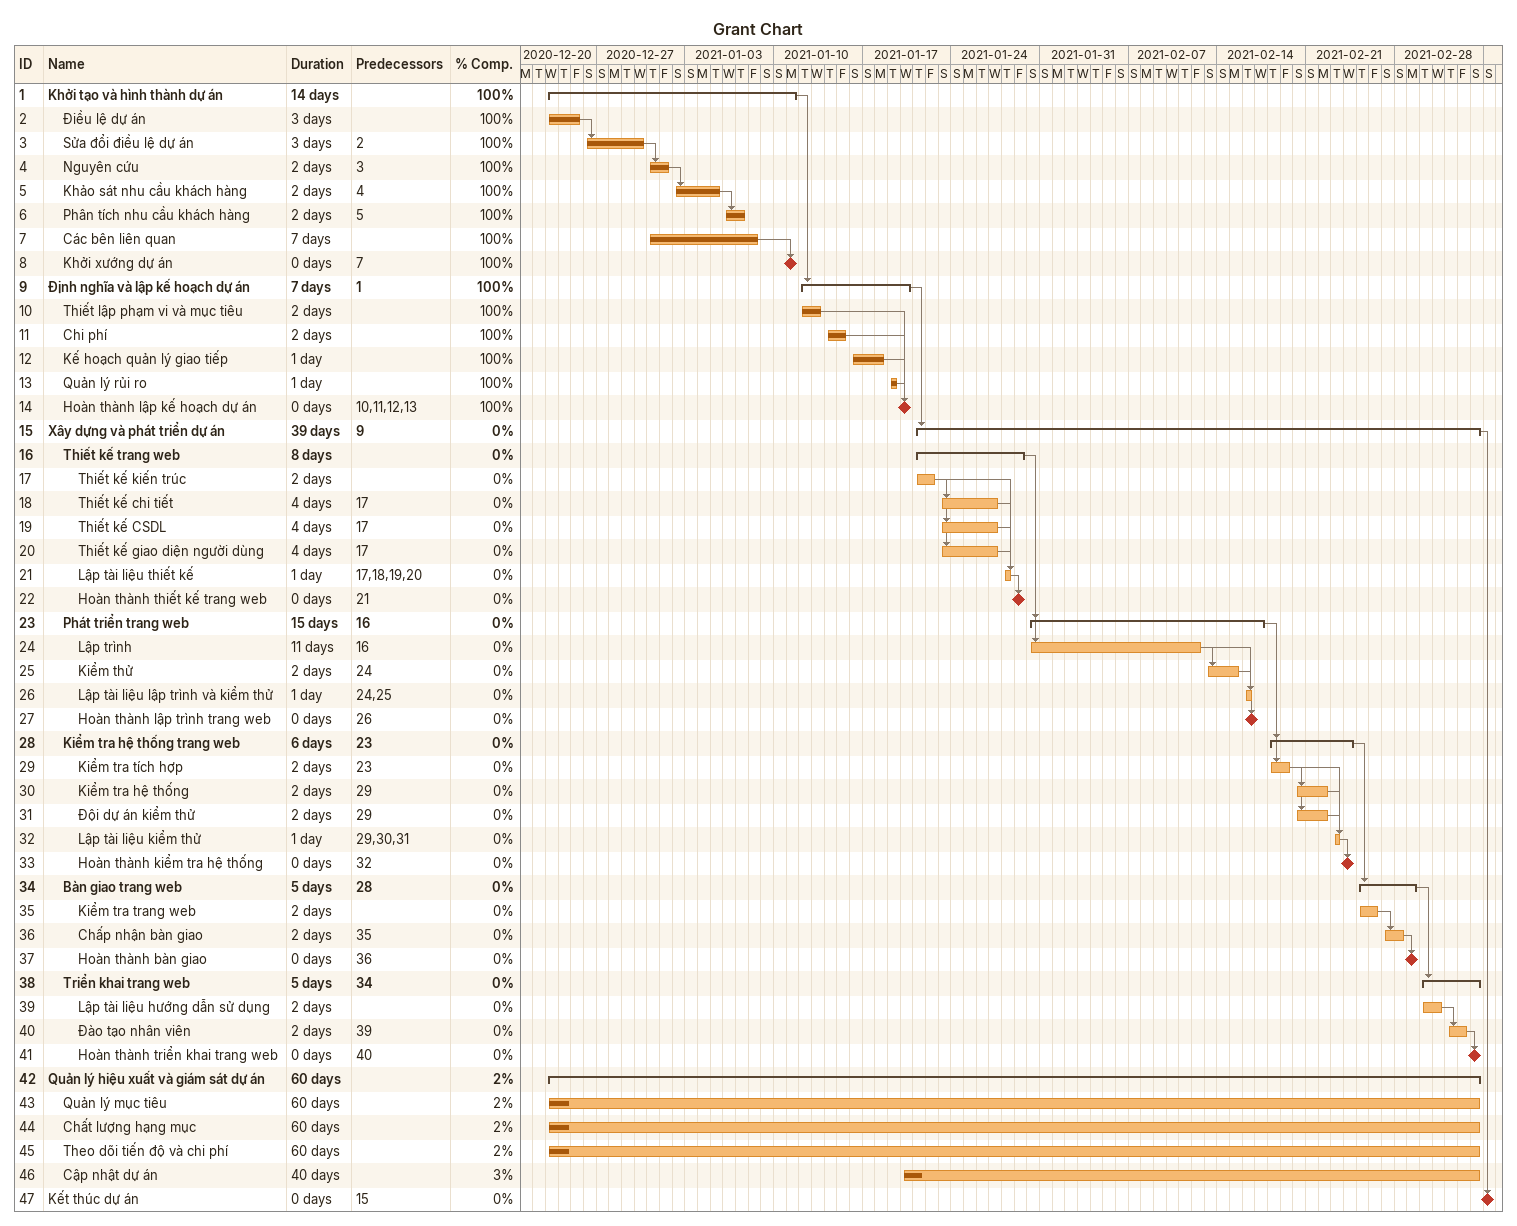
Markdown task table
Grant Chart

| ID | Level | Task | Duration | Start | Finish | Predecessors | % complete |
|---|---|---|---|---|---|---|---|
| 1 | 1 | **Khởi tạo và hình thành dự án** | 14d | 2020-12-23 | 2021-01-11 |  | 100 |
| 2 | 2 | Điều lệ dự án | 3d | 2020-12-23 | 2020-12-25 |  | 100 |
| 3 | 2 | Sửa đổi điều lệ dự án | 3d | 2020-12-26 | 2020-12-30 | 2 | 100 |
| 4 | 2 | Nguyên cứu | 2d | 2020-12-31 | 2021-01-01 | 3 | 100 |
| 5 | 2 | Khảo sát nhu cầu khách hàng | 2d | 2021-01-02 | 2021-01-05 | 4 | 100 |
| 6 | 2 | Phân tích nhu cầu khách hàng | 2d | 2021-01-06 | 2021-01-07 | 5 | 100 |
| 7 | 2 | Các bên liên quan | 7d | 2020-12-31 | 2021-01-08 |  | 100 |
| 8 | 2 | Khởi xướng dự án | 0d | 2021-01-11 | 2021-01-11 | 7 | 100 |
| 9 | 1 | **Định nghĩa và lập kế hoạch dự án** | 7d | 2021-01-12 | 2021-01-20 | 1 | 100 |
| 10 | 2 | Thiết lập phạm vi và mục tiêu | 2d | 2021-01-12 | 2021-01-13 |  | 100 |
| 11 | 2 | Chi phí | 2d | 2021-01-14 | 2021-01-15 |  | 100 |
| 12 | 2 | Kế hoạch quản lý giao tiếp | 1d | 2021-01-16 | 2021-01-18 |  | 100 |
| 13 | 2 | Quản lý rủi ro | 1d | 2021-01-19 | 2021-01-19 |  | 100 |
| 14 | 2 | Hoàn thành lập kế hoạch dự án | 0d | 2021-01-20 | 2021-01-20 | 10, 11, 12, 13 | 100 |
| 15 | 1 | **Xây dựng và phát triển dự án** | 39d | 2021-01-21 | 2021-03-06 | 9 | 0 |
| 16 | 2 | **Thiết kế trang web** | 8d | 2021-01-21 | 2021-01-29 |  | 0 |
| 17 | 3 | Thiết kế kiến trúc | 2d | 2021-01-21 | 2021-01-22 |  | 0 |
| 18 | 3 | Thiết kế chi tiết | 4d | 2021-01-23 | 2021-01-27 | 17 | 0 |
| 19 | 3 | Thiết kế CSDL | 4d | 2021-01-23 | 2021-01-27 | 17 | 0 |
| 20 | 3 | Thiết kế giao diện người dùng | 4d | 2021-01-23 | 2021-01-27 | 17 | 0 |
| 21 | 3 | Lập tài liệu thiết kế | 1d | 2021-01-28 | 2021-01-28 | 17, 18, 19, 20 | 0 |
| 22 | 3 | Hoàn thành thiết kế trang web | 0d | 2021-01-29 | 2021-01-29 | 21 | 0 |
| 23 | 2 | **Phát triển trang web** | 15d | 2021-01-30 | 2021-02-17 | 16 | 0 |
| 24 | 3 | Lập trình | 11d | 2021-01-30 | 2021-02-12 | 16 | 0 |
| 25 | 3 | Kiểm thử | 2d | 2021-02-13 | 2021-02-15 | 24 | 0 |
| 26 | 3 | Lập tài liệu lập trình và kiểm thử | 1d | 2021-02-16 | 2021-02-16 | 24, 25 | 0 |
| 27 | 3 | Hoàn thành lập trình trang web | 0d | 2021-02-16 | 2021-02-16 | 26 | 0 |
| 28 | 2 | **Kiểm tra hệ thống trang web** | 6d | 2021-02-18 | 2021-02-24 | 23 | 0 |
| 29 | 3 | Kiểm tra tích hợp | 2d | 2021-02-18 | 2021-02-19 | 23 | 0 |
| 30 | 3 | Kiểm tra hệ thống | 2d | 2021-02-20 | 2021-02-22 | 29 | 0 |
| 31 | 3 | Đội dự án kiểm thử | 2d | 2021-02-20 | 2021-02-22 | 29 | 0 |
| 32 | 3 | Lập tài liệu kiểm thử | 1d | 2021-02-23 | 2021-02-23 | 29, 30, 31 | 0 |
| 33 | 3 | Hoàn thành kiểm tra hệ thống | 0d | 2021-02-24 | 2021-02-24 | 32 | 0 |
| 34 | 2 | **Bàn giao trang web** | 5d | 2021-02-25 | 2021-03-01 | 28 | 0 |
| 35 | 3 | Kiểm tra trang web | 2d | 2021-02-25 | 2021-02-26 |  | 0 |
| 36 | 3 | Chấp nhận bàn giao | 2d | 2021-02-27 | 2021-02-28 | 35 | 0 |
| 37 | 3 | Hoàn thành bàn giao | 0d | 2021-03-01 | 2021-03-01 | 36 | 0 |
| 38 | 2 | **Triển khai trang web** | 5d | 2021-03-02 | 2021-03-06 | 34 | 0 |
| 39 | 3 | Lập tài liệu hướng dẫn sử dụng | 2d | 2021-03-02 | 2021-03-03 |  | 0 |
| 40 | 3 | Đào tạo nhân viên | 2d | 2021-03-04 | 2021-03-05 | 39 | 0 |
| 41 | 3 | Hoàn thành triển khai trang web | 0d | 2021-03-06 | 2021-03-06 | 40 | 0 |
| 42 | 1 | **Quản lý hiệu xuất và giám sát dự án** | 60d | 2020-12-23 | 2021-03-06 |  | 2 |
| 43 | 2 | Quản lý mục tiêu | 60d | 2020-12-23 | 2021-03-06 |  | 2 |
| 44 | 2 | Chất lượng hạng mục | 60d | 2020-12-23 | 2021-03-06 |  | 2 |
| 45 | 2 | Theo dõi tiến độ và chi phí | 60d | 2020-12-23 | 2021-03-06 |  | 2 |
| 46 | 2 | Cập nhật dự án | 40d | 2021-01-20 | 2021-03-06 |  | 3 |
| 47 | 1 | Kết thúc dự án | 0d | 2021-03-07 | 2021-03-07 | 15 | 0 |
